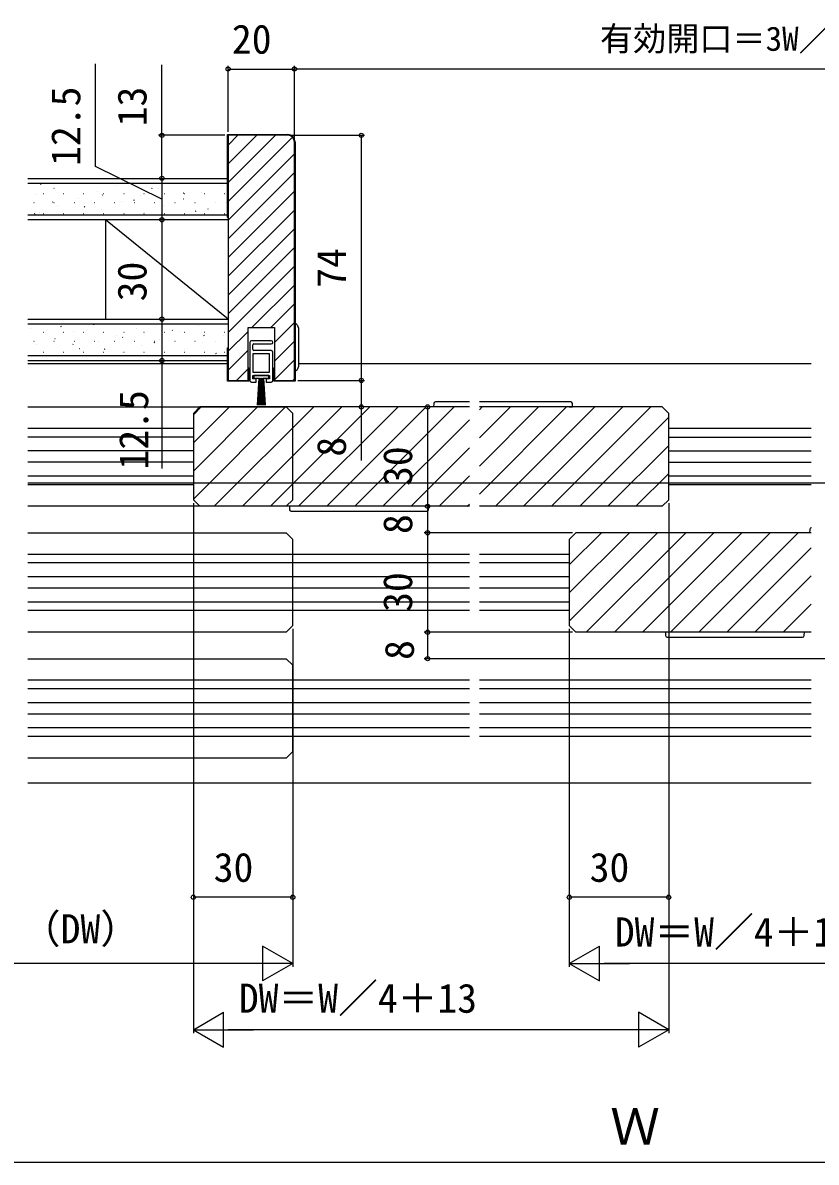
# Model space of a CAD drawing. Units: millimetres, scale not verified. Extents: x -525 to 525, y -783 to 779.
# Drawn here: x -334 to -94.5, y -383.6 to -39.6 of the extents above; entities that cross this region are included whole.
import ezdxf
from ezdxf.enums import TextEntityAlignment as Align

# ---------------------------------------------------------------- set-up
doc = ezdxf.new("R2010")
doc.units = ezdxf.units.MM
doc.header["$LTSCALE"] = 4
for name, color, linetype in [('0-5_YKK_12', 2, 'Continuous'), ('0-6_YKK_13', 4, 'Continuous'), ('0-8_YKK_D', 6, 'Continuous'), ('0-A_YSS_K', 3, 'Continuous'), ('0-B_YSS_KE', 3, 'Continuous')]:
    doc.layers.add(name, color=color, linetype=linetype)
doc.styles.add('ＭＳ ゴシック', font='')
doc.styles.get('ＭＳ ゴシック').set_extended_font_data('MS Gothic')

msp = doc.modelspace()

# ---------------------------------------------------------------- linework, layer by layer
at = {"layer": '0-5_YKK_12'}
for p, q in [((-272, -142.578), (-332.499, -142.578)), ((-95.985, -142.578), (-250.8, -142.578)), ((-332.499, -155.578), (-254.5, -155.578)), ((-282.5, -157.578), (-280.5, -155.578)), ((-282.5, -157.961), (-280.117, -155.578)), ((-282.5, -166.446), (-271.632, -155.578)), ((-282.5, -174.931), (-263.146, -155.578)), ((-282.5, -183.417), (-254.661, -155.578)), ((-282.5, -157.578), (-282.5, -183.578)), ((-199.13, -155.578), (-280.5, -155.578)), ((-276.176, -185.578), (-246.176, -155.578)), ((-267.69, -185.578), (-237.69, -155.578)), ((-259.205, -185.578), (-229.205, -155.578)), ((-254.5, -155.578), (-252.5, -157.578)), ((-252.5, -183.578), (-252.5, -157.578)), ((-250.72, -185.578), (-220.72, -155.578)), ((-242.235, -185.578), (-212.235, -155.578)), ((-233.749, -185.578), (-203.749, -155.578)), ((-141, -155.578), (-196.13, -155.578)), ((-196.13, -156.444), (-195.264, -155.578)), ((-196.13, -164.929), (-186.779, -155.578)), ((-196.13, -173.414), (-178.293, -155.578)), ((-196.13, -181.9), (-169.808, -155.578)), ((-191.323, -185.578), (-161.323, -155.578)), ((-182.838, -185.578), (-152.838, -155.578)), ((-174.352, -185.578), (-144.352, -155.578)), ((-141, -155.578), (-139, -157.578)), ((-139, -183.578), (-139, -157.578)), ((-225.264, -185.578), (-199.13, -159.444)), ((-165.867, -185.578), (-139, -158.71)), ((-282.5, -162.078), (-332.499, -162.078)), ((-282.5, -164.678), (-332.499, -164.678)), ((-95.985, -162.078), (-139, -162.078)), ((-139, -164.678), (-95.985, -164.678)), ((-216.779, -185.578), (-199.13, -167.929)), ((-157.382, -185.578), (-139, -167.196)), ((-282.5, -168.878), (-332.499, -168.878)), ((-139, -168.878), (-95.985, -168.878)), ((-282.5, -172.278), (-332.499, -172.278)), ((-139, -172.278), (-95.985, -172.278)), ((-282.5, -176.478), (-332.499, -176.478)), ((152, -178.577), (-332.499, -178.577)), ((-208.293, -185.578), (-199.13, -176.414)), ((-148.896, -185.578), (-139, -175.681)), ((-95.985, -176.478), (-139, -176.478)), ((-282.5, -179.078), (-332.499, -179.078)), ((-95.985, -179.078), (-139, -179.078)), ((-254.5, -185.578), (-332.499, -185.578)), ((-280.5, -185.578), (-282.5, -183.578)), ((-199.13, -185.578), (-280.5, -185.578)), ((-252.5, -183.578), (-254.5, -185.578)), ((-199.808, -185.578), (-199.13, -184.9)), ((-141, -185.578), (-196.13, -185.578)), ((-141, -185.578), (-139, -183.578)), ((-332.499, -193.578), (-254.5, -193.578)), ((-254.5, -193.578), (-252.5, -195.578)), ((-252.5, -221.578), (-252.5, -195.578)), ((-169, -195.578), (-167, -193.578)), ((-169, -203.255), (-159.323, -193.578)), ((-169, -211.74), (-150.838, -193.578)), ((-169, -220.225), (-142.352, -193.578)), ((-169, -195.578), (-169, -221.578)), ((-95.992, -193.578), (-167, -193.578)), ((-163.867, -223.577), (-133.867, -193.578)), ((-155.382, -223.577), (-125.382, -193.578)), ((-146.896, -223.577), (-116.896, -193.578)), ((-138.411, -223.577), (-108.411, -193.578)), ((-129.926, -223.577), (-99.926, -193.578)), ((-121.441, -223.578), (-95.992, -198.129)), ((-199.13, -200.078), (-332.499, -200.078)), ((-199.13, -202.678), (-332.499, -202.678)), ((-169, -200.078), (-196.13, -200.078)), ((-169, -202.678), (-196.13, -202.678)), ((-199.13, -206.878), (-332.499, -206.878)), ((-169, -206.878), (-196.13, -206.878)), ((-112.955, -223.578), (-95.992, -206.614)), ((-199.13, -210.278), (-332.499, -210.278)), ((-169, -210.278), (-196.13, -210.278)), ((-199.13, -214.478), (-332.499, -214.478)), ((-169, -214.478), (-196.13, -214.478)), ((-104.47, -223.578), (-95.992, -215.099)), ((-199.13, -217.078), (-332.499, -217.078)), ((-169, -217.078), (-196.13, -217.078)), ((-252.5, -221.578), (-254.5, -223.578)), ((-167, -223.578), (-169, -221.578)), ((-254.5, -223.578), (-332.499, -223.578)), ((-95.985, -223.578), (-167, -223.578)), ((-332.499, -231.578), (-254.5, -231.578)), ((-254.5, -231.578), (-252.5, -233.578)), ((-252.5, -259.578), (-252.5, -233.578)), ((-199.13, -238.078), (-332.499, -238.078)), ((-199.13, -240.678), (-332.499, -240.678)), ((-95.985, -238.078), (-196.13, -238.078)), ((-95.985, -240.678), (-196.13, -240.678)), ((-199.13, -244.878), (-332.499, -244.878)), ((-95.985, -244.878), (-196.13, -244.878)), ((-199.13, -248.278), (-332.499, -248.278)), ((-95.985, -248.278), (-196.13, -248.278)), ((-199.13, -252.478), (-332.499, -252.478)), ((-95.985, -252.478), (-196.13, -252.478)), ((-199.13, -255.078), (-332.499, -255.078)), ((-95.985, -255.078), (-196.13, -255.078)), ((-252.5, -259.578), (-254.5, -261.578)), ((-254.5, -261.578), (-332.499, -261.578)), ((-332.499, -269.078), (-95.985, -269.078))]:
    msp.add_line(p, q, dxfattribs=at)
at = {"layer": '0-6_YKK_13'}
for p, q in [((-251.8, -130.578), (-251.419, -130.578)), ((-251.8, -144.578), (-251.8, -130.578)), ((-251.133, -130.786), (-250.8, -131.828)), ((-250.8, -131.828), (-250.8, -132.084)), ((-250.8, -132.084), (-250.8, -143.071)), ((-265.5, -136.078), (-265.5, -147.578)), ((-259, -135.578), (-265, -135.578)), ((-264.5, -138.278), (-264.5, -136.878)), ((-264.2, -136.578), (-259, -136.578)), ((-264.5, -139.578), (-264.5, -145.078)), ((-259.5, -139.578), (-264.5, -139.578)), ((-259, -138.578), (-264.2, -138.578)), ((-259.5, -145.078), (-259.5, -139.578)), ((-258.5, -147.578), (-258.5, -139.078)), ((-250.8, -143.328), (-251.133, -144.369)), ((-250.8, -143.071), (-250.8, -143.328)), ((-264.5, -145.078), (-259.5, -145.078)), ((-251.419, -144.578), (-251.8, -144.578)), ((-209.937, -154.547), (-210, -155.578)), ((-199.13, -154.078), (-209.438, -154.078)), ((-168.562, -154.078), (-196.13, -154.078)), ((-168, -155.578), (-168.063, -154.547)), ((-168.998, -155.578), (-168, -155.578)), ((-253.5, -185.578), (-253.437, -186.608)), ((-211.563, -186.608), (-211.5, -185.578)), ((-252.938, -187.078), (-212.062, -187.078)), ((-96.437, -192.547), (-96.5, -193.578)), ((-140, -223.578), (-139.937, -224.608)), ((-139.438, -225.078), (-98.562, -225.078)), ((-98.063, -224.608), (-98, -223.578))]:
    msp.add_line(p, q, dxfattribs=at)
for points in [[(-265, -148.078), (-263.5, -148.078), (-263.5, -147.078), (-264.5, -147.078), (-264.5, -146.078), (-259.5, -146.078), (-259.5, -147.078), (-260.5, -147.078), (-260.5, -148.078), (-259, -148.078)], [(-259.75, -146.078), (-264.25, -146.078), (-264.25, -146.878), (-262.75, -146.878), (-263.25, -155.078)], [(-262.65, -146.878), (-262.61, -146.878), (-263.038, -155.078)], [(-262.51, -146.878), (-262.47, -146.878), (-262.826, -155.078)], [(-262.37, -146.878), (-262.33, -146.878), (-262.615, -155.078)], [(-262.23, -146.878), (-262.19, -146.878), (-262.403, -155.078)], [(-262.09, -146.878), (-262.05, -146.878), (-262.176, -155.078)], [(-261.824, -155.078), (-261.95, -146.878), (-261.91, -146.878)], [(-261.597, -155.078), (-261.81, -146.878), (-261.77, -146.878)], [(-261.385, -155.078), (-261.67, -146.878), (-261.63, -146.878)], [(-261.174, -155.078), (-261.53, -146.878), (-261.49, -146.878)], [(-260.962, -155.078), (-261.39, -146.878), (-261.35, -146.878)], [(-260.75, -155.078), (-261.25, -146.878), (-259.75, -146.878), (-259.75, -146.078)]]:
    msp.add_lwpolyline(points, dxfattribs=at)
for centre, radius, start, end in [((-251.419, -130.878), 0.3, 17.74467, 90), ((-265, -136.078), 0.5, 90, 180), ((-264.2, -136.878), 0.3, 90, 180), ((-259, -136.078), 0.5, 270, 90), ((-264.2, -138.278), 0.3, 180, 270), ((-259, -139.078), 0.5, 0, 90), ((-251.419, -144.278), 0.3, 270, 342.25533), ((-265, -147.578), 0.5, 180, 270), ((-259, -147.578), 0.5, 270, 0), ((-209.438, -154.578), 0.5, 90, 176.5), ((-168.562, -154.578), 0.5, 3.5, 90), ((-252.938, -186.578), 0.5, 183.5, 270), ((-212.062, -186.578), 0.5, 270, 356.5), ((-95.938, -192.578), 0.5, 90, 176.5), ((-139.438, -224.578), 0.5, 183.5, 270), ((-98.562, -224.578), 0.5, 270, 356.5)]:
    msp.add_arc(centre, radius, start, end, dxfattribs=at)
at = {"layer": '0-8_YKK_D'}
for p, q in [((-272.002, -72.578), (-272.002, -52.578)), ((-272.002, -53.578), (-252, -53.578)), ((-252, -74.578), (-252, -52.578)), ((-252, -74.578), (-252, -52.578)), ((84.504, -53.578), (-252, -53.578)), ((-273, -73.578), (-292.998, -73.578)), ((-253, -73.578), (-230.8, -73.578)), ((-231.8, -73.578), (-231.8, -147.578)), ((-291.998, -86.578), (-291.998, -99.077)), ((-291.998, -99.077), (-291.998, -129.077)), ((-251, -147.578), (-230.8, -147.578)), ((-250, -147.578), (-230.8, -147.578)), ((-211.8, -155.577), (-211.8, -185.577)), ((-282.5, -184.578), (-282.5, -304.578)), ((-211.8, -185.577), (-211.8, -193.578)), ((-139, -184.578), (-139, -344.578)), ((-282.5, -188.878), (-282.5, -344.578)), ((-168, -193.578), (-212.8, -193.578)), ((-168, -193.578), (-212.8, -193.578)), ((-211.8, -193.578), (-211.8, -223.577)), ((-252.5, -222.578), (-252.5, -304.578)), ((-168, -223.577), (-212.8, -223.577)), ((-169, -222.578), (-169, -304.578)), ((-169, -222.578), (-169, -324.578)), ((-168, -223.578), (-212.8, -223.578)), ((-211.8, -223.578), (-211.8, -231.578)), ((-139, -226.878), (-139, -304.578)), ((-54.5, -231.578), (-212.8, -231.578)), ((-252.5, -259.278), (-252.5, -324.578)), ((-252.5, -303.578), (-282.5, -303.578)), ((-139, -303.578), (-169, -303.578)), ((-252.5, -323.578), (-261.593, -318.328)), ((-261.593, -318.328), (-261.593, -328.828)), ((-169, -323.578), (-159.907, -318.328)), ((-159.907, -328.828), (-159.907, -318.328)), ((-263, -323.578), (-364.5, -323.578)), ((-252.5, -323.578), (-270.687, -323.578)), ((-252.5, -323.578), (-261.593, -328.828)), ((-169, -323.578), (-159.907, -328.828)), ((-169, -323.578), (-150.813, -323.578)), ((-36, -323.578), (-158.5, -323.578)), ((-282.5, -343.578), (-273.407, -338.328)), ((-273.407, -348.828), (-273.407, -338.328)), ((-139, -343.578), (-148.093, -338.328)), ((-148.093, -338.328), (-148.093, -348.828)), ((-282.5, -343.578), (-273.407, -348.828)), ((-282.5, -343.578), (-264.313, -343.578)), ((-149.5, -343.578), (-272, -343.578)), ((-139, -343.578), (-157.187, -343.578)), ((-139, -343.578), (-148.093, -348.828)), ((-386, -383.578), (94, -383.578))]:
    msp.add_line(p, q, dxfattribs=at)
for points in [[(-291.998, -92.827), (-312, -82.969), (-312, -51.969)], [(-291.998, -86.578), (-291.998, -73.578), (-291.998, -52.3)], [(-291.998, -129.077), (-291.998, -141.577), (-291.998, -174.127)], [(-231.8, -147.578), (-231.8, -155.578), (-231.8, -171.768)]]:
    msp.add_lwpolyline(points, dxfattribs=at)
for centre in [(-272.002, -53.578), (-252, -53.578), (-252, -53.578), (-291.998, -73.578), (-231.8, -73.578), (-291.998, -86.578), (-291.998, -86.578), (-291.998, -99.077), (-291.998, -99.077), (-291.998, -129.077), (-291.998, -129.077), (-291.998, -141.577), (-231.8, -147.578), (-231.8, -147.578), (-231.8, -155.578), (-211.8, -155.577), (-211.8, -185.577), (-211.8, -185.577), (-211.8, -193.578), (-211.8, -193.578), (-211.8, -223.577), (-211.8, -223.578), (-211.8, -231.578), (-282.5, -303.578), (-252.5, -303.578), (-169, -303.578), (-139, -303.578)]:
    msp.add_circle(centre, 0.637, dxfattribs=at)
at = {"layer": '0-A_YSS_K'}
for p, q in [((-272, -76.549), (-269.029, -73.578)), ((-272, -82.206), (-263.372, -73.578)), ((-272, -87.863), (-257.715, -73.578)), ((-272, -93.52), (-252.615, -74.135)), ((-272, -99.176), (-252, -79.176)), ((-272, -104.833), (-252, -84.833)), ((-332.499, -86.577), (-272, -86.577)), ((-272, -88.077), (-332.499, -88.077)), ((-328.66, -88.305), (-328.494, -88.195)), ((-306.085, -88.678), (-306.066, -88.672)), ((-273.808, -88.612), (-273.789, -88.606)), ((-272, -86.577), (-272, -141.577)), ((-330.17, -91.525), (-330.152, -91.519)), ((-327.84, -91.158), (-327.74, -91.158)), ((-324.59, -89.549), (-324.571, -89.543)), ((-321.76, -91.158), (-321.66, -91.158)), ((-317.152, -92.597), (-317.133, -92.591)), ((-315.68, -91.158), (-315.58, -91.158)), ((-311.571, -90.621), (-311.553, -90.614)), ((-310.067, -91.67), (-309.9, -91.559)), ((-309.6, -91.158), (-309.5, -91.158)), ((-303.52, -91.158), (-303.42, -91.158)), ((-298.553, -91.693), (-298.534, -91.686)), ((-297.44, -91.158), (-297.34, -91.158)), ((-295.083, -89.588), (-294.916, -89.477)), ((-293.067, -89.75), (-293.048, -89.744)), ((-291.36, -91.158), (-291.26, -91.158)), ((-285.534, -92.765), (-285.516, -92.758)), ((-285.478, -91.066), (-285.311, -90.955)), ((-285.28, -91.158), (-285.18, -91.158)), ((-280.048, -90.822), (-280.029, -90.815)), ((-279.2, -91.158), (-279.1, -91.158)), ((-273.12, -91.158), (-273.02, -91.158)), ((-272, -110.49), (-252, -90.49)), ((-330.69, -93.908), (-330.59, -93.908)), ((-325.051, -93.752), (-324.884, -93.641)), ((-324.61, -93.908), (-324.51, -93.908)), ((-323.392, -94.807), (-323.373, -94.8)), ((-318.53, -93.908), (-318.43, -93.908)), ((-315.445, -95.23), (-315.279, -95.119)), ((-312.45, -93.908), (-312.35, -93.908)), ((-310.374, -95.879), (-310.355, -95.872)), ((-306.37, -93.908), (-306.27, -93.908)), ((-304.133, -93.669), (-304.115, -93.662)), ((-300.461, -93.148), (-300.295, -93.037)), ((-300.29, -93.908), (-300.19, -93.908)), ((-294.21, -93.908), (-294.11, -93.908)), ((-291.115, -94.741), (-291.096, -94.734)), ((-288.13, -93.908), (-288.03, -93.908)), ((-282.05, -93.908), (-281.95, -93.908)), ((-278.096, -95.813), (-278.078, -95.806)), ((-275.97, -93.908), (-275.87, -93.908)), ((-272.516, -93.837), (-272.497, -93.83)), ((-272, -116.147), (-252, -96.147)), ((-332.499, -97.577), (-272, -97.577)), ((-272, -99.077), (-332.499, -99.077)), ((-330.429, -97.312), (-330.262, -97.201)), ((-328.878, -96.75), (-328.86, -96.743)), ((-327.84, -97.138), (-327.74, -97.138)), ((-321.76, -97.138), (-321.66, -97.138)), ((-315.68, -97.138), (-315.58, -97.138)), ((-309.6, -97.138), (-309.5, -97.138)), ((-309, -99.077), (-309, -129.077)), ((-272, -129.077), (-309, -99.077)), ((-303.52, -97.138), (-303.42, -97.138)), ((-297.44, -97.138), (-297.34, -97.138)), ((-297.355, -96.951), (-297.336, -96.944)), ((-291.36, -97.138), (-291.26, -97.138)), ((-285.28, -97.138), (-285.18, -97.138)), ((-281.868, -96.512), (-281.701, -96.402)), ((-279.2, -97.138), (-279.1, -97.138)), ((-273.12, -97.138), (-273.02, -97.138)), ((-272, -121.804), (-252, -101.804)), ((-272, -127.461), (-252, -107.461)), ((-272, -133.118), (-252, -113.118)), ((-264.803, -131.578), (-252, -118.774)), ((-259.146, -131.578), (-252, -124.431)), ((-332.499, -129.077), (-272, -129.077)), ((-272, -130.577), (-332.499, -130.577)), ((-258, -136.088), (-252, -130.088)), ((-331.816, -131.881), (-331.797, -131.875)), ((-327.84, -133.018), (-327.74, -133.018)), ((-322.521, -131.255), (-322.354, -131.145)), ((-321.76, -133.018), (-321.66, -133.018)), ((-318.797, -132.953), (-318.778, -132.947)), ((-315.68, -133.018), (-315.58, -133.018)), ((-312.557, -130.743), (-312.538, -130.737)), ((-309.6, -133.018), (-309.5, -133.018)), ((-305.779, -134.025), (-305.76, -134.018)), ((-303.52, -133.018), (-303.42, -133.018)), ((-299.538, -131.815), (-299.52, -131.809)), ((-297.44, -133.018), (-297.34, -133.018)), ((-291.36, -133.018), (-291.26, -133.018)), ((-288.943, -132.538), (-288.777, -132.427)), ((-286.52, -132.887), (-286.501, -132.88)), ((-285.28, -133.018), (-285.18, -133.018)), ((-280.939, -130.911), (-280.921, -130.904)), ((-279.338, -134.016), (-279.171, -133.905)), ((-279.2, -133.018), (-279.1, -133.018)), ((-273.501, -133.959), (-273.483, -133.952)), ((-273.12, -133.018), (-273.02, -133.018)), ((-272, -138.774), (-266, -132.774)), ((-330.69, -135.768), (-330.59, -135.768)), ((-329.864, -136.872), (-329.845, -136.865)), ((-324.61, -135.768), (-324.51, -135.768)), ((-324.283, -134.896), (-324.264, -134.889)), ((-318.911, -136.702), (-318.744, -136.591)), ((-318.53, -135.768), (-318.43, -135.768)), ((-312.45, -135.768), (-312.35, -135.768)), ((-311.265, -135.968), (-311.246, -135.961)), ((-306.37, -135.768), (-306.27, -135.768)), ((-303.927, -134.62), (-303.76, -134.509)), ((-300.29, -135.768), (-300.19, -135.768)), ((-298.246, -137.04), (-298.227, -137.033)), ((-294.322, -136.098), (-294.155, -135.987)), ((-294.21, -135.768), (-294.11, -135.768)), ((-292.76, -135.097), (-292.741, -135.09)), ((-288.13, -135.768), (-288.03, -135.768)), ((-282.05, -135.768), (-281.95, -135.768)), ((-279.742, -136.169), (-279.723, -136.162)), ((-275.97, -135.768), (-275.87, -135.768)), ((-258, -141.745), (-252, -135.745)), ((-332.499, -140.077), (-272, -140.077)), ((-327.84, -138.998), (-327.74, -138.998)), ((-321.76, -138.998), (-321.66, -138.998)), ((-316.845, -137.944), (-316.826, -137.937)), ((-315.68, -138.998), (-315.58, -138.998)), ((-309.6, -138.998), (-309.5, -138.998)), ((-309.306, -138.18), (-309.139, -138.069)), ((-303.827, -139.016), (-303.808, -139.009)), ((-303.52, -138.998), (-303.42, -138.998)), ((-297.44, -138.998), (-297.34, -138.998)), ((-291.36, -138.998), (-291.26, -138.998)), ((-285.28, -138.998), (-285.18, -138.998)), ((-285.228, -138.111), (-285.209, -138.105)), ((-279.2, -138.998), (-279.1, -138.998)), ((-275.728, -139.462), (-275.562, -139.352)), ((-273.12, -138.998), (-273.02, -138.998)), ((-272.209, -139.183), (-272.2, -139.18)), ((-272, -144.431), (-266, -138.431)), ((-332.499, -141.577), (-272, -141.577)), ((-269.489, -147.578), (-266, -144.088)), ((-258, -147.402), (-252, -141.402)), ((-252.519, -147.578), (-252, -147.059))]:
    msp.add_line(p, q, dxfattribs=at)
at = {"layer": '0-B_YSS_KE'}
for p, q in [((-272.2, -73.378), (-254, -73.378)), ((-272, -73.578), (-272, -137.778)), ((-254, -73.578), (-272, -73.578)), ((-272.2, -98.378), (-272, -98.378)), ((-272.2, -137.778), (-272, -137.778)), ((-266, -143.778), (-265.8, -143.778)), ((-258.2, -143.778), (-258, -143.778))]:
    msp.add_line(p, q, dxfattribs=at)
for points in [[(-272.2, -73.378), (-272.2, -98.378), (-272.2, -73.378)], [(-272, -73.578), (-272, -147.578), (-266, -147.578), (-266, -131.578), (-258, -131.578), (-258, -147.578), (-252, -147.578), (-252, -75.578)], [(-251.8, -75.578), (-251.8, -147.778), (-258.2, -147.778), (-258.2, -143.778)], [(-265.8, -143.778), (-265.8, -147.778), (-272.2, -147.778), (-272.2, -137.778)]]:
    msp.add_lwpolyline(points, dxfattribs=at)
for radius in [2.2, 2]:
    msp.add_arc((-254, -75.578), radius, 0.00001, 89.99999, dxfattribs=at)

# ---------------------------------------------------------------- texts
at = {"layer": '0-8_YKK_D', "style": 'ＭＳ ゴシック'}
for s, height, p in [('20', 8.798, (-270.865, -51.578)), ('有効開口＝3W／4－55.5', 7.331, (-159.742, -50.271)), ('30', 8.798, (-276.364, -301.578)), ('30', 8.798, (-162.864, -301.578)), ('（DW）', 8.798, (-334.58, -320.146)), ('DW＝W／4＋13', 8.798, (-155.273, -321.1)), ('DW＝W／4＋13', 8.798, (-268.773, -341.1)), ('Ｗ', 11, (-156.653, -381.578))]:
    msp.add_text(s, height=height, dxfattribs=at).set_placement(p, align=Align.BOTTOM_LEFT)
for s, p in [('12.5', (-314, -82.81)), ('13', (-293.998, -70.868)), ('74', (-233.8, -119.612)), ('30', (-293.998, -123.691)), ('12.5', (-293.498, -174.468)), ('8', (-233.8, -170.587)), ('30', (-213.8, -179.441)), ('8', (-213.8, -193.941)), ('30', (-213.8, -217.441)), ('8', (-213.3, -231.941))]:
    msp.add_text(s, height=8.798, rotation=90, dxfattribs=at).set_placement(p, align=Align.BOTTOM_LEFT)

doc.saveas('drawing.dxf')
